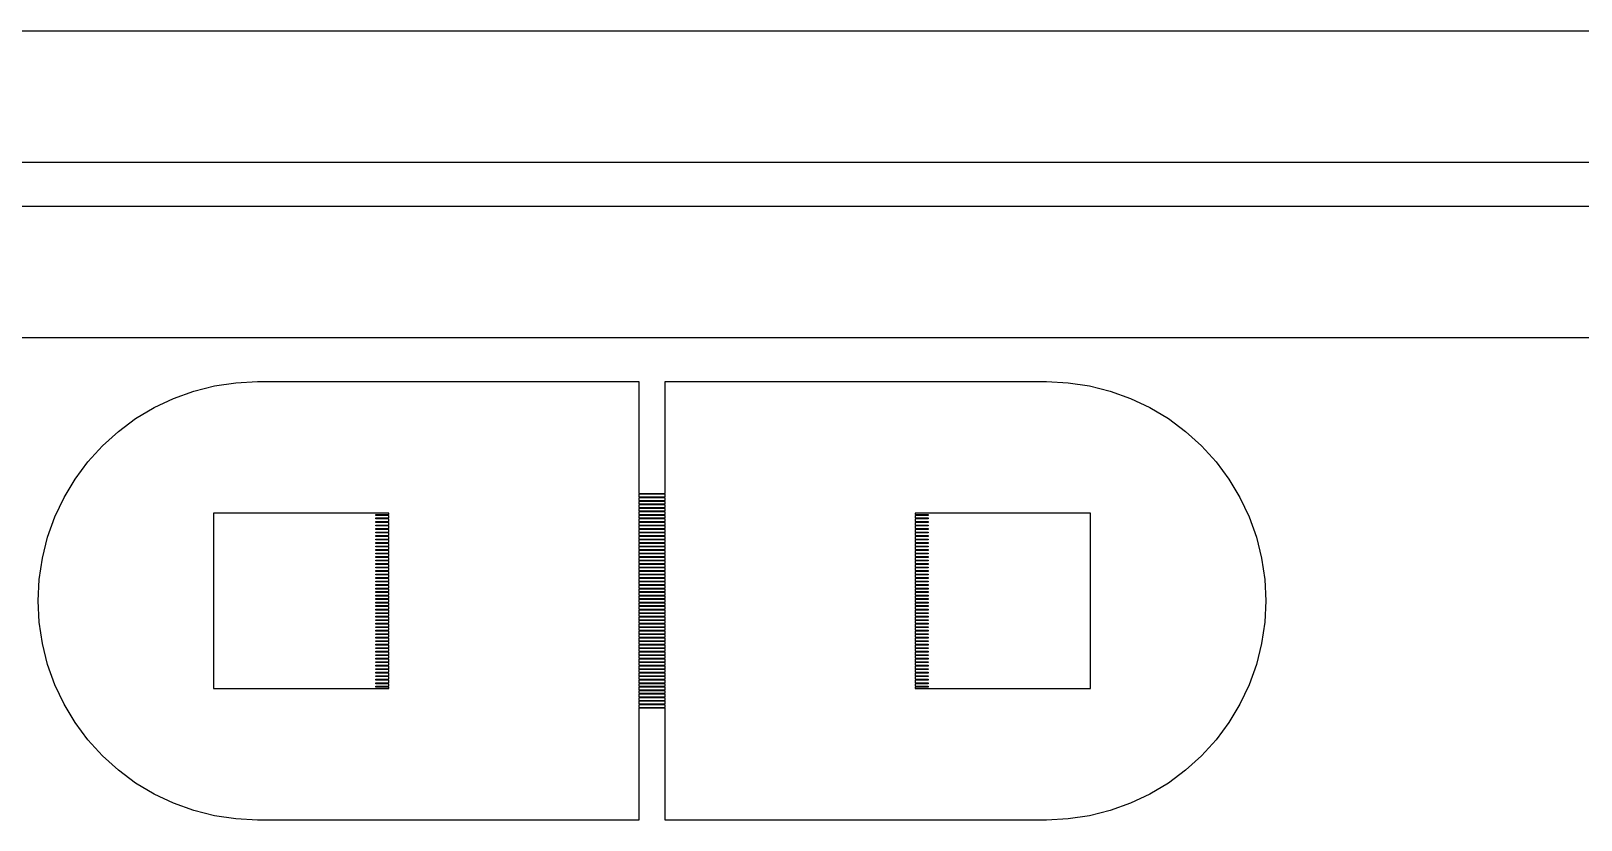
# Model space of a CAD drawing. Extents: x -16 to 132, y -40 to 113.
# Drawn here: x 57.18 to 75.26, y 66.47 to 75.67 of the extents above; entities that cross this region are included whole.
import ezdxf

# ---------------------------------------------------------------- set-up
doc = ezdxf.new("R2010")
doc.units = 0

msp = doc.modelspace()

# ---------------------------------------------------------------- linework, layer by layer
for p, q in [((-2.0452, 75.6724), (112.486, 75.6724)), ((110.952, 74.1385), (-0.51129, 74.1385)), ((0, 73.6272), (110.441, 73.6272)), ((108.907, 72.0933), (1.53389, 72.0933)), ((59.5715, 71.5697), (59.8221, 71.582)), ((59.8221, 71.582), (64.2704, 71.582)), ((64.2704, 71.582), (64.2704, 70.2782)), ((64.5772, 70.2782), (64.5772, 71.582)), ((64.5772, 71.582), (69.0255, 71.582)), ((69.0255, 71.582), (69.2761, 71.5697)), ((58.8438, 71.3874), (59.08, 71.4719)), ((59.08, 71.4719), (59.3233, 71.5329)), ((59.3233, 71.5329), (59.5715, 71.5697)), ((69.2761, 71.5697), (69.5242, 71.5329)), ((69.5242, 71.5329), (69.7676, 71.4719)), ((69.7676, 71.4719), (70.0038, 71.3874)), ((58.4018, 71.1511), (58.617, 71.2801)), ((58.617, 71.2801), (58.8438, 71.3874)), ((70.0038, 71.3874), (70.2306, 71.2801)), ((70.2306, 71.2801), (70.4458, 71.1511)), ((58.2003, 71.0017), (58.4018, 71.1511)), ((70.4458, 71.1511), (70.6473, 71.0017)), ((58.0144, 70.8332), (58.2003, 71.0017)), ((70.6473, 71.0017), (70.8332, 70.8332)), ((57.8459, 70.6473), (58.0144, 70.8332)), ((70.8332, 70.8332), (71.0017, 70.6473)), ((57.6965, 70.4458), (57.8459, 70.6473)), ((71.0017, 70.6473), (71.1511, 70.4458)), ((57.5675, 70.2306), (57.6965, 70.4458)), ((71.1511, 70.4458), (71.2801, 70.2306)), ((57.4602, 70.0038), (57.5675, 70.2306)), ((64.2704, 70.2782), (64.5772, 70.2782)), ((64.5772, 70.2679), (64.2704, 70.2679)), ((64.2704, 70.2679), (64.2704, 70.2373)), ((64.2704, 70.2373), (64.5772, 70.2373)), ((64.5772, 70.227), (64.2704, 70.227)), ((64.2704, 70.227), (64.2704, 70.1964)), ((64.2704, 70.1964), (64.5772, 70.1964)), ((64.5772, 70.1861), (64.2704, 70.1861)), ((64.2704, 70.1861), (64.2704, 70.1555)), ((64.2704, 70.1555), (64.5772, 70.1555)), ((64.5772, 70.1452), (64.2704, 70.1452)), ((64.2704, 70.1452), (64.2704, 70.1145)), ((64.5772, 70.2373), (64.5772, 70.2679)), ((64.5772, 70.1964), (64.5772, 70.227)), ((64.5772, 70.1555), (64.5772, 70.1861)), ((64.5772, 70.1145), (64.5772, 70.1452)), ((71.2801, 70.2306), (71.3874, 70.0038)), ((57.3757, 69.7676), (57.4602, 70.0038)), ((61.356, 70.0481), (59.3108, 70.0481)), ((59.3108, 70.0481), (59.3108, 68.0029)), ((61.2026, 70.0225), (61.2026, 70.0327)), ((61.2026, 70.0327), (61.356, 70.0327)), ((61.356, 70.0225), (61.2026, 70.0225)), ((61.2026, 69.9816), (61.2026, 69.9918)), ((61.2026, 69.9918), (61.356, 69.9918)), ((61.356, 69.9816), (61.2026, 69.9816)), ((61.356, 70.0327), (61.356, 70.0481)), ((61.356, 69.9918), (61.356, 70.0225)), ((61.356, 69.9509), (61.356, 69.9816)), ((64.2704, 70.1145), (64.5772, 70.1145)), ((64.5772, 70.1043), (64.2704, 70.1043)), ((64.2704, 70.1043), (64.2704, 70.0737)), ((64.2704, 70.0737), (64.5772, 70.0737)), ((64.5772, 70.0634), (64.2704, 70.0634)), ((64.2704, 70.0634), (64.2704, 70.0327)), ((64.2704, 70.0327), (64.5772, 70.0327)), ((64.5772, 70.0225), (64.2704, 70.0225)), ((64.2704, 70.0225), (64.2704, 69.9918)), ((64.2704, 69.9918), (64.5772, 69.9918)), ((64.5772, 69.9816), (64.2704, 69.9816)), ((64.2704, 69.9816), (64.2704, 69.9509)), ((64.5772, 70.0737), (64.5772, 70.1043)), ((64.5772, 70.0327), (64.5772, 70.0634)), ((64.5772, 69.9918), (64.5772, 70.0225)), ((64.5772, 69.9509), (64.5772, 69.9816)), ((69.5368, 70.0481), (67.4916, 70.0481)), ((67.4916, 70.0481), (67.4916, 70.0327)), ((67.4916, 70.0327), (67.645, 70.0327)), ((67.645, 70.0225), (67.4916, 70.0225)), ((67.4916, 70.0225), (67.4916, 69.9918)), ((67.4916, 69.9918), (67.645, 69.9918)), ((67.645, 69.9816), (67.4916, 69.9816)), ((67.4916, 69.9816), (67.4916, 69.9509)), ((67.645, 70.0327), (67.645, 70.0225)), ((67.645, 69.9918), (67.645, 69.9816)), ((69.5368, 68.0029), (69.5368, 70.0481)), ((71.3874, 70.0038), (71.4719, 69.7676)), ((61.2026, 69.9407), (61.2026, 69.9509)), ((61.2026, 69.9509), (61.356, 69.9509)), ((61.356, 69.9407), (61.2026, 69.9407)), ((61.2026, 69.8998), (61.2026, 69.91)), ((61.2026, 69.91), (61.356, 69.91)), ((61.356, 69.8998), (61.2026, 69.8998)), ((61.2026, 69.8589), (61.2026, 69.8691)), ((61.2026, 69.8691), (61.356, 69.8691)), ((61.356, 69.8589), (61.2026, 69.8589)), ((61.2026, 69.818), (61.2026, 69.8282)), ((61.2026, 69.8282), (61.356, 69.8282)), ((61.356, 69.818), (61.2026, 69.818)), ((61.2026, 69.7771), (61.2026, 69.7873)), ((61.2026, 69.7873), (61.356, 69.7873)), ((61.356, 69.7771), (61.2026, 69.7771)), ((61.356, 69.91), (61.356, 69.9407)), ((61.356, 69.8691), (61.356, 69.8998)), ((61.356, 69.8282), (61.356, 69.8589)), ((61.356, 69.7873), (61.356, 69.818)), ((61.356, 69.7464), (61.356, 69.7771)), ((64.2704, 69.9509), (64.5772, 69.9509)), ((64.5772, 69.9407), (64.2704, 69.9407)), ((64.2704, 69.9407), (64.2704, 69.91)), ((64.2704, 69.91), (64.5772, 69.91)), ((64.5772, 69.8998), (64.2704, 69.8998)), ((64.2704, 69.8998), (64.2704, 69.8691)), ((64.2704, 69.8691), (64.5772, 69.8691)), ((64.5772, 69.8589), (64.2704, 69.8589)), ((64.2704, 69.8589), (64.2704, 69.8282)), ((64.2704, 69.8282), (64.5772, 69.8282)), ((64.5772, 69.818), (64.2704, 69.818)), ((64.2704, 69.818), (64.2704, 69.7873)), ((64.2704, 69.7873), (64.5772, 69.7873)), ((64.5772, 69.7771), (64.2704, 69.7771)), ((64.2704, 69.7771), (64.2704, 69.7464)), ((64.5772, 69.91), (64.5772, 69.9407)), ((64.5772, 69.8691), (64.5772, 69.8998)), ((64.5772, 69.8282), (64.5772, 69.8589)), ((64.5772, 69.7873), (64.5772, 69.818)), ((64.5772, 69.7464), (64.5772, 69.7771)), ((67.4916, 69.9509), (67.645, 69.9509)), ((67.645, 69.9407), (67.4916, 69.9407)), ((67.4916, 69.9407), (67.4916, 69.91)), ((67.4916, 69.91), (67.645, 69.91)), ((67.645, 69.8998), (67.4916, 69.8998)), ((67.4916, 69.8998), (67.4916, 69.8691)), ((67.4916, 69.8691), (67.645, 69.8691)), ((67.645, 69.8589), (67.4916, 69.8589)), ((67.4916, 69.8589), (67.4916, 69.8282)), ((67.4916, 69.8282), (67.645, 69.8282)), ((67.645, 69.818), (67.4916, 69.818)), ((67.4916, 69.818), (67.4916, 69.7873)), ((67.4916, 69.7873), (67.645, 69.7873)), ((67.645, 69.7771), (67.4916, 69.7771)), ((67.4916, 69.7771), (67.4916, 69.7464)), ((67.645, 69.9509), (67.645, 69.9407)), ((67.645, 69.91), (67.645, 69.8998)), ((67.645, 69.8691), (67.645, 69.8589)), ((67.645, 69.8282), (67.645, 69.818)), ((67.645, 69.7873), (67.645, 69.7771)), ((57.3147, 69.5242), (57.3757, 69.7676)), ((61.2026, 69.7362), (61.2026, 69.7464)), ((61.2026, 69.7464), (61.356, 69.7464)), ((61.356, 69.7362), (61.2026, 69.7362)), ((61.2026, 69.6953), (61.2026, 69.7055)), ((61.2026, 69.7055), (61.356, 69.7055)), ((61.356, 69.6953), (61.2026, 69.6953)), ((61.2026, 69.6544), (61.2026, 69.6646)), ((61.2026, 69.6646), (61.356, 69.6646)), ((61.356, 69.6544), (61.2026, 69.6544)), ((61.2026, 69.6135), (61.2026, 69.6237)), ((61.2026, 69.6237), (61.356, 69.6237)), ((61.356, 69.6135), (61.2026, 69.6135)), ((61.356, 69.7055), (61.356, 69.7362)), ((61.356, 69.6646), (61.356, 69.6953)), ((61.356, 69.6237), (61.356, 69.6544)), ((61.356, 69.5828), (61.356, 69.6135)), ((64.2704, 69.7464), (64.5772, 69.7464)), ((64.5772, 69.7362), (64.2704, 69.7362)), ((64.2704, 69.7362), (64.2704, 69.7055)), ((64.2704, 69.7055), (64.5772, 69.7055)), ((64.5772, 69.6953), (64.2704, 69.6953)), ((64.2704, 69.6953), (64.2704, 69.6646)), ((64.2704, 69.6646), (64.5772, 69.6646)), ((64.5772, 69.6544), (64.2704, 69.6544)), ((64.2704, 69.6544), (64.2704, 69.6237)), ((64.2704, 69.6237), (64.5772, 69.6237)), ((64.5772, 69.6135), (64.2704, 69.6135)), ((64.2704, 69.6135), (64.2704, 69.5828)), ((64.5772, 69.7055), (64.5772, 69.7362)), ((64.5772, 69.6646), (64.5772, 69.6953)), ((64.5772, 69.6237), (64.5772, 69.6544)), ((64.5772, 69.5828), (64.5772, 69.6135)), ((67.4916, 69.7464), (67.645, 69.7464)), ((67.645, 69.7362), (67.4916, 69.7362)), ((67.4916, 69.7362), (67.4916, 69.7055)), ((67.4916, 69.7055), (67.645, 69.7055)), ((67.645, 69.6953), (67.4916, 69.6953)), ((67.4916, 69.6953), (67.4916, 69.6646)), ((67.4916, 69.6646), (67.645, 69.6646)), ((67.645, 69.6544), (67.4916, 69.6544)), ((67.4916, 69.6544), (67.4916, 69.6237)), ((67.4916, 69.6237), (67.645, 69.6237)), ((67.645, 69.6135), (67.4916, 69.6135)), ((67.4916, 69.6135), (67.4916, 69.5828)), ((67.645, 69.7464), (67.645, 69.7362)), ((67.645, 69.7055), (67.645, 69.6953)), ((67.645, 69.6646), (67.645, 69.6544)), ((67.645, 69.6237), (67.645, 69.6135)), ((71.4719, 69.7676), (71.5329, 69.5242)), ((57.2779, 69.2761), (57.3147, 69.5242)), ((61.2026, 69.5726), (61.2026, 69.5828)), ((61.2026, 69.5828), (61.356, 69.5828)), ((61.356, 69.5726), (61.2026, 69.5726)), ((61.2026, 69.5317), (61.2026, 69.5419)), ((61.2026, 69.5419), (61.356, 69.5419)), ((61.356, 69.5317), (61.2026, 69.5317)), ((61.2026, 69.4908), (61.2026, 69.501)), ((61.2026, 69.501), (61.356, 69.501)), ((61.356, 69.4908), (61.2026, 69.4908)), ((61.2026, 69.4499), (61.2026, 69.4601)), ((61.2026, 69.4601), (61.356, 69.4601)), ((61.356, 69.4499), (61.2026, 69.4499)), ((61.2026, 69.409), (61.2026, 69.4192)), ((61.2026, 69.4192), (61.356, 69.4192)), ((61.356, 69.5419), (61.356, 69.5726)), ((61.356, 69.501), (61.356, 69.5317)), ((61.356, 69.4601), (61.356, 69.4908)), ((61.356, 69.4192), (61.356, 69.4499)), ((64.2704, 69.5828), (64.5772, 69.5828)), ((64.5772, 69.5726), (64.2704, 69.5726)), ((64.2704, 69.5726), (64.2704, 69.5419)), ((64.2704, 69.5419), (64.5772, 69.5419)), ((64.5772, 69.5317), (64.2704, 69.5317)), ((64.2704, 69.5317), (64.2704, 69.501)), ((64.2704, 69.501), (64.5772, 69.501)), ((64.5772, 69.4908), (64.2704, 69.4908)), ((64.2704, 69.4908), (64.2704, 69.4601)), ((64.2704, 69.4601), (64.5772, 69.4601)), ((64.5772, 69.4499), (64.2704, 69.4499)), ((64.2704, 69.4499), (64.2704, 69.4192)), ((64.2704, 69.4192), (64.5772, 69.4192)), ((64.5772, 69.5419), (64.5772, 69.5726)), ((64.5772, 69.501), (64.5772, 69.5317)), ((64.5772, 69.4601), (64.5772, 69.4908)), ((64.5772, 69.4192), (64.5772, 69.4499)), ((67.4916, 69.5828), (67.645, 69.5828)), ((67.645, 69.5726), (67.4916, 69.5726)), ((67.4916, 69.5726), (67.4916, 69.5419)), ((67.4916, 69.5419), (67.645, 69.5419)), ((67.645, 69.5317), (67.4916, 69.5317)), ((67.4916, 69.5317), (67.4916, 69.501)), ((67.4916, 69.501), (67.645, 69.501)), ((67.645, 69.4908), (67.4916, 69.4908)), ((67.4916, 69.4908), (67.4916, 69.4601)), ((67.4916, 69.4601), (67.645, 69.4601)), ((67.645, 69.4499), (67.4916, 69.4499)), ((67.4916, 69.4499), (67.4916, 69.4192)), ((67.4916, 69.4192), (67.645, 69.4192)), ((67.645, 69.5828), (67.645, 69.5726)), ((67.645, 69.5419), (67.645, 69.5317)), ((67.645, 69.501), (67.645, 69.4908)), ((67.645, 69.4601), (67.645, 69.4499)), ((67.645, 69.4192), (67.645, 69.409)), ((71.5329, 69.5242), (71.5697, 69.2761)), ((57.2656, 69.0255), (57.2779, 69.2761)), ((61.356, 69.409), (61.2026, 69.409)), ((61.2026, 69.3681), (61.2026, 69.3783)), ((61.2026, 69.3783), (61.356, 69.3783)), ((61.356, 69.3681), (61.2026, 69.3681)), ((61.2026, 69.3272), (61.2026, 69.3374)), ((61.2026, 69.3374), (61.356, 69.3374)), ((61.356, 69.3272), (61.2026, 69.3272)), ((61.2026, 69.2862), (61.2026, 69.2965)), ((61.2026, 69.2965), (61.356, 69.2965)), ((61.356, 69.2862), (61.2026, 69.2862)), ((61.2026, 69.2453), (61.2026, 69.2556)), ((61.2026, 69.2556), (61.356, 69.2556)), ((61.356, 69.2453), (61.2026, 69.2453)), ((61.356, 69.3783), (61.356, 69.409)), ((61.356, 69.3374), (61.356, 69.3681)), ((61.356, 69.2965), (61.356, 69.3272)), ((61.356, 69.2556), (61.356, 69.2862)), ((61.356, 69.2147), (61.356, 69.2453)), ((64.5772, 69.409), (64.2704, 69.409)), ((64.2704, 69.409), (64.2704, 69.3783)), ((64.2704, 69.3783), (64.5772, 69.3783)), ((64.5772, 69.3681), (64.2704, 69.3681)), ((64.2704, 69.3681), (64.2704, 69.3374)), ((64.2704, 69.3374), (64.5772, 69.3374)), ((64.5772, 69.3272), (64.2704, 69.3272)), ((64.2704, 69.3272), (64.2704, 69.2965)), ((64.2704, 69.2965), (64.5772, 69.2965)), ((64.5772, 69.2862), (64.2704, 69.2862)), ((64.2704, 69.2862), (64.2704, 69.2556)), ((64.2704, 69.2556), (64.5772, 69.2556)), ((64.5772, 69.2453), (64.2704, 69.2453)), ((64.2704, 69.2453), (64.2704, 69.2147)), ((64.5772, 69.3783), (64.5772, 69.409)), ((64.5772, 69.3374), (64.5772, 69.3681)), ((64.5772, 69.2965), (64.5772, 69.3272)), ((64.5772, 69.2556), (64.5772, 69.2862)), ((64.5772, 69.2147), (64.5772, 69.2453)), ((67.645, 69.409), (67.4916, 69.409)), ((67.4916, 69.409), (67.4916, 69.3783)), ((67.4916, 69.3783), (67.645, 69.3783)), ((67.645, 69.3681), (67.4916, 69.3681)), ((67.4916, 69.3681), (67.4916, 69.3374)), ((67.4916, 69.3374), (67.645, 69.3374)), ((67.645, 69.3272), (67.4916, 69.3272)), ((67.4916, 69.3272), (67.4916, 69.2965)), ((67.4916, 69.2965), (67.645, 69.2965)), ((67.645, 69.2862), (67.4916, 69.2862)), ((67.4916, 69.2862), (67.4916, 69.2556)), ((67.4916, 69.2556), (67.645, 69.2556)), ((67.645, 69.2453), (67.4916, 69.2453)), ((67.4916, 69.2453), (67.4916, 69.2147)), ((67.645, 69.3783), (67.645, 69.3681)), ((67.645, 69.3374), (67.645, 69.3272)), ((67.645, 69.2965), (67.645, 69.2862)), ((67.645, 69.2556), (67.645, 69.2453)), ((71.5697, 69.2761), (71.582, 69.0255)), ((61.2026, 69.2044), (61.2026, 69.2147)), ((61.2026, 69.2147), (61.356, 69.2147)), ((61.356, 69.2044), (61.2026, 69.2044)), ((61.2026, 69.1635), (61.2026, 69.1738)), ((61.2026, 69.1738), (61.356, 69.1738)), ((61.356, 69.1635), (61.2026, 69.1635)), ((61.2026, 69.1226), (61.2026, 69.1329)), ((61.2026, 69.1329), (61.356, 69.1329)), ((61.356, 69.1226), (61.2026, 69.1226)), ((61.2026, 69.0817), (61.2026, 69.0919)), ((61.2026, 69.0919), (61.356, 69.0919)), ((61.356, 69.0817), (61.2026, 69.0817)), ((61.2026, 69.0408), (61.2026, 69.0511)), ((61.2026, 69.0511), (61.356, 69.0511)), ((61.356, 69.1738), (61.356, 69.2044)), ((61.356, 69.1329), (61.356, 69.1635)), ((61.356, 69.0919), (61.356, 69.1226)), ((61.356, 69.0511), (61.356, 69.0817)), ((64.2704, 69.2147), (64.5772, 69.2147)), ((64.5772, 69.2044), (64.2704, 69.2044)), ((64.2704, 69.2044), (64.2704, 69.1738)), ((64.2704, 69.1738), (64.5772, 69.1738)), ((64.5772, 69.1635), (64.2704, 69.1635)), ((64.2704, 69.1635), (64.2704, 69.1329)), ((64.2704, 69.1329), (64.5772, 69.1329)), ((64.5772, 69.1226), (64.2704, 69.1226)), ((64.2704, 69.1226), (64.2704, 69.0919)), ((64.2704, 69.0919), (64.5772, 69.0919)), ((64.5772, 69.0817), (64.2704, 69.0817)), ((64.2704, 69.0817), (64.2704, 69.0511)), ((64.2704, 69.0511), (64.5772, 69.0511)), ((64.5772, 69.1738), (64.5772, 69.2044)), ((64.5772, 69.1329), (64.5772, 69.1635)), ((64.5772, 69.0919), (64.5772, 69.1226)), ((64.5772, 69.0511), (64.5772, 69.0817)), ((67.4916, 69.2147), (67.645, 69.2147)), ((67.645, 69.2044), (67.4916, 69.2044)), ((67.4916, 69.2044), (67.4916, 69.1738)), ((67.4916, 69.1738), (67.645, 69.1738)), ((67.645, 69.1635), (67.4916, 69.1635)), ((67.4916, 69.1635), (67.4916, 69.1329)), ((67.4916, 69.1329), (67.645, 69.1329)), ((67.645, 69.1226), (67.4916, 69.1226)), ((67.4916, 69.1226), (67.4916, 69.0919)), ((67.4916, 69.0919), (67.645, 69.0919)), ((67.645, 69.0817), (67.4916, 69.0817)), ((67.4916, 69.0817), (67.4916, 69.0511)), ((67.4916, 69.0511), (67.645, 69.0511)), ((67.645, 69.2147), (67.645, 69.2044)), ((67.645, 69.1738), (67.645, 69.1635)), ((67.645, 69.1329), (67.645, 69.1226)), ((67.645, 69.0919), (67.645, 69.0817)), ((67.645, 69.0511), (67.645, 69.0408)), ((57.2779, 68.7749), (57.2656, 69.0255)), ((61.356, 69.0408), (61.2026, 69.0408)), ((61.2026, 68.9999), (61.2026, 69.0101)), ((61.2026, 69.0101), (61.356, 69.0101)), ((61.356, 68.9999), (61.2026, 68.9999)), ((61.2026, 68.959), (61.2026, 68.9693)), ((61.2026, 68.9693), (61.356, 68.9693)), ((61.356, 68.959), (61.2026, 68.959)), ((61.2026, 68.9181), (61.2026, 68.9284)), ((61.2026, 68.9284), (61.356, 68.9284)), ((61.356, 68.9181), (61.2026, 68.9181)), ((61.2026, 68.8772), (61.2026, 68.8875)), ((61.2026, 68.8875), (61.356, 68.8875)), ((61.356, 68.8772), (61.2026, 68.8772)), ((61.356, 69.0101), (61.356, 69.0408)), ((61.356, 68.9693), (61.356, 68.9999)), ((61.356, 68.9284), (61.356, 68.959)), ((61.356, 68.8875), (61.356, 68.9181)), ((61.356, 68.8465), (61.356, 68.8772)), ((64.5772, 69.0408), (64.2704, 69.0408)), ((64.2704, 69.0408), (64.2704, 69.0101)), ((64.2704, 69.0101), (64.5772, 69.0101)), ((64.5772, 68.9999), (64.2704, 68.9999)), ((64.2704, 68.9999), (64.2704, 68.9693)), ((64.2704, 68.9693), (64.5772, 68.9693)), ((64.5772, 68.959), (64.2704, 68.959)), ((64.2704, 68.959), (64.2704, 68.9284)), ((64.2704, 68.9284), (64.5772, 68.9284)), ((64.5772, 68.9181), (64.2704, 68.9181)), ((64.2704, 68.9181), (64.2704, 68.8875)), ((64.2704, 68.8875), (64.5772, 68.8875)), ((64.5772, 68.8772), (64.2704, 68.8772)), ((64.2704, 68.8772), (64.2704, 68.8465)), ((64.5772, 69.0101), (64.5772, 69.0408)), ((64.5772, 68.9693), (64.5772, 68.9999)), ((64.5772, 68.9284), (64.5772, 68.959)), ((64.5772, 68.8875), (64.5772, 68.9181)), ((64.5772, 68.8465), (64.5772, 68.8772)), ((67.645, 69.0408), (67.4916, 69.0408)), ((67.4916, 69.0408), (67.4916, 69.0101)), ((67.4916, 69.0101), (67.645, 69.0101)), ((67.645, 68.9999), (67.4916, 68.9999)), ((67.4916, 68.9999), (67.4916, 68.9693)), ((67.4916, 68.9693), (67.645, 68.9693)), ((67.645, 68.959), (67.4916, 68.959)), ((67.4916, 68.959), (67.4916, 68.9284)), ((67.4916, 68.9284), (67.645, 68.9284)), ((67.645, 68.9181), (67.4916, 68.9181)), ((67.4916, 68.9181), (67.4916, 68.8875)), ((67.4916, 68.8875), (67.645, 68.8875)), ((67.645, 68.8772), (67.4916, 68.8772)), ((67.4916, 68.8772), (67.4916, 68.8465)), ((67.645, 69.0101), (67.645, 68.9999)), ((67.645, 68.9693), (67.645, 68.959)), ((67.645, 68.9284), (67.645, 68.9181)), ((67.645, 68.8875), (67.645, 68.8772)), ((71.582, 69.0255), (71.5697, 68.7749)), ((57.3147, 68.5267), (57.2779, 68.7749)), ((61.2026, 68.8363), (61.2026, 68.8465)), ((61.2026, 68.8465), (61.356, 68.8465)), ((61.356, 68.8363), (61.2026, 68.8363)), ((61.2026, 68.7954), (61.2026, 68.8056)), ((61.2026, 68.8056), (61.356, 68.8056)), ((61.356, 68.7954), (61.2026, 68.7954)), ((61.2026, 68.7545), (61.2026, 68.7647)), ((61.2026, 68.7647), (61.356, 68.7647)), ((61.356, 68.7545), (61.2026, 68.7545)), ((61.2026, 68.7136), (61.2026, 68.7238)), ((61.2026, 68.7238), (61.356, 68.7238)), ((61.356, 68.7136), (61.2026, 68.7136)), ((61.356, 68.8056), (61.356, 68.8363)), ((61.356, 68.7647), (61.356, 68.7954)), ((61.356, 68.7238), (61.356, 68.7545)), ((61.356, 68.6829), (61.356, 68.7136)), ((64.2704, 68.8465), (64.5772, 68.8465)), ((64.5772, 68.8363), (64.2704, 68.8363)), ((64.2704, 68.8363), (64.2704, 68.8056)), ((64.2704, 68.8056), (64.5772, 68.8056)), ((64.5772, 68.7954), (64.2704, 68.7954)), ((64.2704, 68.7954), (64.2704, 68.7647)), ((64.2704, 68.7647), (64.5772, 68.7647)), ((64.5772, 68.7545), (64.2704, 68.7545)), ((64.2704, 68.7545), (64.2704, 68.7238)), ((64.2704, 68.7238), (64.5772, 68.7238)), ((64.5772, 68.7136), (64.2704, 68.7136)), ((64.2704, 68.7136), (64.2704, 68.6829)), ((64.5772, 68.8056), (64.5772, 68.8363)), ((64.5772, 68.7647), (64.5772, 68.7954)), ((64.5772, 68.7238), (64.5772, 68.7545)), ((64.5772, 68.6829), (64.5772, 68.7136)), ((67.4916, 68.8465), (67.645, 68.8465)), ((67.645, 68.8363), (67.4916, 68.8363)), ((67.4916, 68.8363), (67.4916, 68.8056)), ((67.4916, 68.8056), (67.645, 68.8056)), ((67.645, 68.7954), (67.4916, 68.7954)), ((67.4916, 68.7954), (67.4916, 68.7647)), ((67.4916, 68.7647), (67.645, 68.7647)), ((67.645, 68.7545), (67.4916, 68.7545)), ((67.4916, 68.7545), (67.4916, 68.7238)), ((67.4916, 68.7238), (67.645, 68.7238)), ((67.645, 68.7136), (67.4916, 68.7136)), ((67.4916, 68.7136), (67.4916, 68.6829)), ((67.645, 68.8465), (67.645, 68.8363)), ((67.645, 68.8056), (67.645, 68.7954)), ((67.645, 68.7647), (67.645, 68.7545)), ((67.645, 68.7238), (67.645, 68.7136)), ((71.5697, 68.7749), (71.5329, 68.5267)), ((57.3757, 68.2834), (57.3147, 68.5267)), ((61.2026, 68.6727), (61.2026, 68.6829)), ((61.2026, 68.6829), (61.356, 68.6829)), ((61.356, 68.6727), (61.2026, 68.6727)), ((61.2026, 68.6318), (61.2026, 68.642)), ((61.2026, 68.642), (61.356, 68.642)), ((61.356, 68.6318), (61.2026, 68.6318)), ((61.2026, 68.5909), (61.2026, 68.6011)), ((61.2026, 68.6011), (61.356, 68.6011)), ((61.356, 68.5909), (61.2026, 68.5909)), ((61.2026, 68.55), (61.2026, 68.5602)), ((61.2026, 68.5602), (61.356, 68.5602)), ((61.356, 68.55), (61.2026, 68.55)), ((61.2026, 68.5091), (61.2026, 68.5193)), ((61.2026, 68.5193), (61.356, 68.5193)), ((61.356, 68.5091), (61.2026, 68.5091)), ((61.356, 68.642), (61.356, 68.6727)), ((61.356, 68.6011), (61.356, 68.6318)), ((61.356, 68.5602), (61.356, 68.5909)), ((61.356, 68.5193), (61.356, 68.55)), ((61.356, 68.4784), (61.356, 68.5091)), ((64.2704, 68.6829), (64.5772, 68.6829)), ((64.5772, 68.6727), (64.2704, 68.6727)), ((64.2704, 68.6727), (64.2704, 68.642)), ((64.2704, 68.642), (64.5772, 68.642)), ((64.5772, 68.6318), (64.2704, 68.6318)), ((64.2704, 68.6318), (64.2704, 68.6011)), ((64.2704, 68.6011), (64.5772, 68.6011)), ((64.5772, 68.5909), (64.2704, 68.5909)), ((64.2704, 68.5909), (64.2704, 68.5602)), ((64.2704, 68.5602), (64.5772, 68.5602)), ((64.5772, 68.55), (64.2704, 68.55)), ((64.2704, 68.55), (64.2704, 68.5193)), ((64.2704, 68.5193), (64.5772, 68.5193)), ((64.5772, 68.5091), (64.2704, 68.5091)), ((64.2704, 68.5091), (64.2704, 68.4784)), ((64.5772, 68.642), (64.5772, 68.6727)), ((64.5772, 68.6011), (64.5772, 68.6318)), ((64.5772, 68.5602), (64.5772, 68.5909)), ((64.5772, 68.5193), (64.5772, 68.55)), ((64.5772, 68.4784), (64.5772, 68.5091)), ((67.4916, 68.6829), (67.645, 68.6829)), ((67.645, 68.6727), (67.4916, 68.6727)), ((67.4916, 68.6727), (67.4916, 68.642)), ((67.4916, 68.642), (67.645, 68.642)), ((67.645, 68.6318), (67.4916, 68.6318)), ((67.4916, 68.6318), (67.4916, 68.6011)), ((67.4916, 68.6011), (67.645, 68.6011)), ((67.645, 68.5909), (67.4916, 68.5909)), ((67.4916, 68.5909), (67.4916, 68.5602)), ((67.4916, 68.5602), (67.645, 68.5602)), ((67.645, 68.55), (67.4916, 68.55)), ((67.4916, 68.55), (67.4916, 68.5193)), ((67.4916, 68.5193), (67.645, 68.5193)), ((67.645, 68.5091), (67.4916, 68.5091)), ((67.4916, 68.5091), (67.4916, 68.4784)), ((67.645, 68.6829), (67.645, 68.6727)), ((67.645, 68.642), (67.645, 68.6318)), ((67.645, 68.6011), (67.645, 68.5909)), ((67.645, 68.5602), (67.645, 68.55)), ((67.645, 68.5193), (67.645, 68.5091)), ((71.5329, 68.5267), (71.4719, 68.2834)), ((61.2026, 68.4682), (61.2026, 68.4784)), ((61.2026, 68.4784), (61.356, 68.4784)), ((61.356, 68.4682), (61.2026, 68.4682)), ((61.2026, 68.4273), (61.2026, 68.4375)), ((61.2026, 68.4375), (61.356, 68.4375)), ((61.356, 68.4273), (61.2026, 68.4273)), ((61.2026, 68.3864), (61.2026, 68.3966)), ((61.2026, 68.3966), (61.356, 68.3966)), ((61.356, 68.3864), (61.2026, 68.3864)), ((61.2026, 68.3455), (61.2026, 68.3557)), ((61.2026, 68.3557), (61.356, 68.3557)), ((61.356, 68.3455), (61.2026, 68.3455)), ((61.356, 68.4375), (61.356, 68.4682)), ((61.356, 68.3966), (61.356, 68.4273)), ((61.356, 68.3557), (61.356, 68.3864)), ((61.356, 68.3148), (61.356, 68.3455)), ((64.2704, 68.4784), (64.5772, 68.4784)), ((64.5772, 68.4682), (64.2704, 68.4682)), ((64.2704, 68.4682), (64.2704, 68.4375)), ((64.2704, 68.4375), (64.5772, 68.4375)), ((64.5772, 68.4273), (64.2704, 68.4273)), ((64.2704, 68.4273), (64.2704, 68.3966)), ((64.2704, 68.3966), (64.5772, 68.3966)), ((64.5772, 68.3864), (64.2704, 68.3864)), ((64.2704, 68.3864), (64.2704, 68.3557)), ((64.2704, 68.3557), (64.5772, 68.3557)), ((64.5772, 68.3455), (64.2704, 68.3455)), ((64.2704, 68.3455), (64.2704, 68.3148)), ((64.5772, 68.4375), (64.5772, 68.4682)), ((64.5772, 68.3966), (64.5772, 68.4273)), ((64.5772, 68.3557), (64.5772, 68.3864)), ((64.5772, 68.3148), (64.5772, 68.3455)), ((67.4916, 68.4784), (67.645, 68.4784)), ((67.645, 68.4682), (67.4916, 68.4682)), ((67.4916, 68.4682), (67.4916, 68.4375)), ((67.4916, 68.4375), (67.645, 68.4375)), ((67.645, 68.4273), (67.4916, 68.4273)), ((67.4916, 68.4273), (67.4916, 68.3966)), ((67.4916, 68.3966), (67.645, 68.3966)), ((67.645, 68.3864), (67.4916, 68.3864)), ((67.4916, 68.3864), (67.4916, 68.3557)), ((67.4916, 68.3557), (67.645, 68.3557)), ((67.645, 68.3455), (67.4916, 68.3455)), ((67.4916, 68.3455), (67.4916, 68.3148)), ((67.645, 68.4784), (67.645, 68.4682)), ((67.645, 68.4375), (67.645, 68.4273)), ((67.645, 68.3966), (67.645, 68.3864)), ((67.645, 68.3557), (67.645, 68.3455)), ((57.4602, 68.0472), (57.3757, 68.2834)), ((61.2026, 68.3046), (61.2026, 68.3148)), ((61.2026, 68.3148), (61.356, 68.3148)), ((61.356, 68.3046), (61.2026, 68.3046)), ((61.2026, 68.2637), (61.2026, 68.2739)), ((61.2026, 68.2739), (61.356, 68.2739)), ((61.356, 68.2637), (61.2026, 68.2637)), ((61.2026, 68.2228), (61.2026, 68.233)), ((61.2026, 68.233), (61.356, 68.233)), ((61.356, 68.2228), (61.2026, 68.2228)), ((61.2026, 68.1819), (61.2026, 68.1921)), ((61.2026, 68.1921), (61.356, 68.1921)), ((61.356, 68.1819), (61.2026, 68.1819)), ((61.2026, 68.141), (61.2026, 68.1512)), ((61.2026, 68.1512), (61.356, 68.1512)), ((61.356, 68.2739), (61.356, 68.3046)), ((61.356, 68.233), (61.356, 68.2637)), ((61.356, 68.1921), (61.356, 68.2228)), ((61.356, 68.1512), (61.356, 68.1819)), ((64.2704, 68.3148), (64.5772, 68.3148)), ((64.5772, 68.3046), (64.2704, 68.3046)), ((64.2704, 68.3046), (64.2704, 68.2739)), ((64.2704, 68.2739), (64.5772, 68.2739)), ((64.5772, 68.2637), (64.2704, 68.2637)), ((64.2704, 68.2637), (64.2704, 68.233)), ((64.2704, 68.233), (64.5772, 68.233)), ((64.5772, 68.2228), (64.2704, 68.2228)), ((64.2704, 68.2228), (64.2704, 68.1921)), ((64.2704, 68.1921), (64.5772, 68.1921)), ((64.5772, 68.1819), (64.2704, 68.1819)), ((64.2704, 68.1819), (64.2704, 68.1512)), ((64.2704, 68.1512), (64.5772, 68.1512)), ((64.5772, 68.2739), (64.5772, 68.3046)), ((64.5772, 68.233), (64.5772, 68.2637)), ((64.5772, 68.1921), (64.5772, 68.2228)), ((64.5772, 68.1512), (64.5772, 68.1819)), ((67.4916, 68.3148), (67.645, 68.3148)), ((67.645, 68.3046), (67.4916, 68.3046)), ((67.4916, 68.3046), (67.4916, 68.2739)), ((67.4916, 68.2739), (67.645, 68.2739)), ((67.645, 68.2637), (67.4916, 68.2637)), ((67.4916, 68.2637), (67.4916, 68.233)), ((67.4916, 68.233), (67.645, 68.233)), ((67.645, 68.2228), (67.4916, 68.2228)), ((67.4916, 68.2228), (67.4916, 68.1921)), ((67.4916, 68.1921), (67.645, 68.1921)), ((67.645, 68.1819), (67.4916, 68.1819)), ((67.4916, 68.1819), (67.4916, 68.1512)), ((67.4916, 68.1512), (67.645, 68.1512)), ((67.645, 68.3148), (67.645, 68.3046)), ((67.645, 68.2739), (67.645, 68.2637)), ((67.645, 68.233), (67.645, 68.2228)), ((67.645, 68.1921), (67.645, 68.1819)), ((67.645, 68.1512), (67.645, 68.141)), ((71.4719, 68.2834), (71.3874, 68.0472)), ((57.5675, 67.8204), (57.4602, 68.0472)), ((59.3108, 68.0029), (61.356, 68.0029)), ((61.356, 68.141), (61.2026, 68.141)), ((61.2026, 68.1), (61.2026, 68.1103)), ((61.2026, 68.1103), (61.356, 68.1103)), ((61.356, 68.1), (61.2026, 68.1)), ((61.2026, 68.0591), (61.2026, 68.0694)), ((61.2026, 68.0694), (61.356, 68.0694)), ((61.356, 68.0591), (61.2026, 68.0591)), ((61.2026, 68.0182), (61.2026, 68.0285)), ((61.2026, 68.0285), (61.356, 68.0285)), ((61.356, 68.0182), (61.2026, 68.0182)), ((61.356, 68.1103), (61.356, 68.141)), ((61.356, 68.0694), (61.356, 68.1)), ((61.356, 68.0285), (61.356, 68.0591)), ((61.356, 68.0029), (61.356, 68.0182)), ((64.5772, 68.141), (64.2704, 68.141)), ((64.2704, 68.141), (64.2704, 68.1103)), ((64.2704, 68.1103), (64.5772, 68.1103)), ((64.5772, 68.1), (64.2704, 68.1)), ((64.2704, 68.1), (64.2704, 68.0694)), ((64.2704, 68.0694), (64.5772, 68.0694)), ((64.5772, 68.0591), (64.2704, 68.0591)), ((64.2704, 68.0591), (64.2704, 68.0285)), ((64.2704, 68.0285), (64.5772, 68.0285)), ((64.5772, 68.0182), (64.2704, 68.0182)), ((64.2704, 68.0182), (64.2704, 67.9875)), ((64.2704, 67.9875), (64.5772, 67.9875)), ((64.5772, 67.9773), (64.2704, 67.9773)), ((64.2704, 67.9773), (64.2704, 67.9467)), ((64.5772, 68.1103), (64.5772, 68.141)), ((64.5772, 68.0694), (64.5772, 68.1)), ((64.5772, 68.0285), (64.5772, 68.0591)), ((64.5772, 67.9875), (64.5772, 68.0182)), ((64.5772, 67.9467), (64.5772, 67.9773)), ((67.645, 68.141), (67.4916, 68.141)), ((67.4916, 68.141), (67.4916, 68.1103)), ((67.4916, 68.1103), (67.645, 68.1103)), ((67.645, 68.1), (67.4916, 68.1)), ((67.4916, 68.1), (67.4916, 68.0694)), ((67.4916, 68.0694), (67.645, 68.0694)), ((67.645, 68.0591), (67.4916, 68.0591)), ((67.4916, 68.0591), (67.4916, 68.0285)), ((67.4916, 68.0285), (67.645, 68.0285)), ((67.645, 68.0182), (67.4916, 68.0182)), ((67.4916, 68.0182), (67.4916, 68.0029)), ((67.4916, 68.0029), (69.5368, 68.0029)), ((67.645, 68.1103), (67.645, 68.1)), ((67.645, 68.0694), (67.645, 68.0591)), ((67.645, 68.0285), (67.645, 68.0182)), ((71.3874, 68.0472), (71.2801, 67.8204)), ((57.6965, 67.6052), (57.5675, 67.8204)), ((64.2704, 67.9467), (64.5772, 67.9467)), ((64.5772, 67.9364), (64.2704, 67.9364)), ((64.2704, 67.9364), (64.2704, 67.9058)), ((64.2704, 67.9058), (64.5772, 67.9058)), ((64.5772, 67.8955), (64.2704, 67.8955)), ((64.2704, 67.8955), (64.2704, 67.8649)), ((64.2704, 67.8649), (64.5772, 67.8649)), ((64.5772, 67.8546), (64.2704, 67.8546)), ((64.2704, 67.8546), (64.2704, 67.8239)), ((64.2704, 67.8239), (64.5772, 67.8239)), ((64.5772, 67.8137), (64.2704, 67.8137)), ((64.2704, 67.8137), (64.2704, 67.783)), ((64.5772, 67.9058), (64.5772, 67.9364)), ((64.5772, 67.8649), (64.5772, 67.8955)), ((64.5772, 67.8239), (64.5772, 67.8546)), ((64.5772, 67.783), (64.5772, 67.8137)), ((71.2801, 67.8204), (71.1511, 67.6052)), ((57.8459, 67.4037), (57.6965, 67.6052)), ((64.2704, 67.783), (64.5772, 67.783)), ((64.5772, 67.7728), (64.2704, 67.7728)), ((64.2704, 67.7728), (64.2704, 66.469)), ((64.5772, 66.469), (64.5772, 67.7728)), ((71.1511, 67.6052), (71.0017, 67.4037)), ((58.0144, 67.2178), (57.8459, 67.4037)), ((71.0017, 67.4037), (70.8332, 67.2178)), ((58.2003, 67.0493), (58.0144, 67.2178)), ((70.8332, 67.2178), (70.6473, 67.0493)), ((58.4018, 66.8999), (58.2003, 67.0493)), ((58.617, 66.7709), (58.4018, 66.8999)), ((70.4458, 66.8999), (70.2306, 66.7709)), ((70.6473, 67.0493), (70.4458, 66.8999)), ((58.8438, 66.6636), (58.617, 66.7709)), ((70.2306, 66.7709), (70.0038, 66.6636)), ((59.08, 66.5791), (58.8438, 66.6636)), ((59.3233, 66.5181), (59.08, 66.5791)), ((69.7676, 66.5791), (69.5242, 66.5181)), ((70.0038, 66.6636), (69.7676, 66.5791)), ((59.5715, 66.4813), (59.3233, 66.5181)), ((59.8221, 66.469), (59.5715, 66.4813)), ((64.2704, 66.469), (59.8221, 66.469)), ((69.0255, 66.469), (64.5772, 66.469)), ((69.2761, 66.4813), (69.0255, 66.469)), ((69.5242, 66.5181), (69.2761, 66.4813))]:
    msp.add_line(p, q)

doc.saveas('drawing.dxf')
